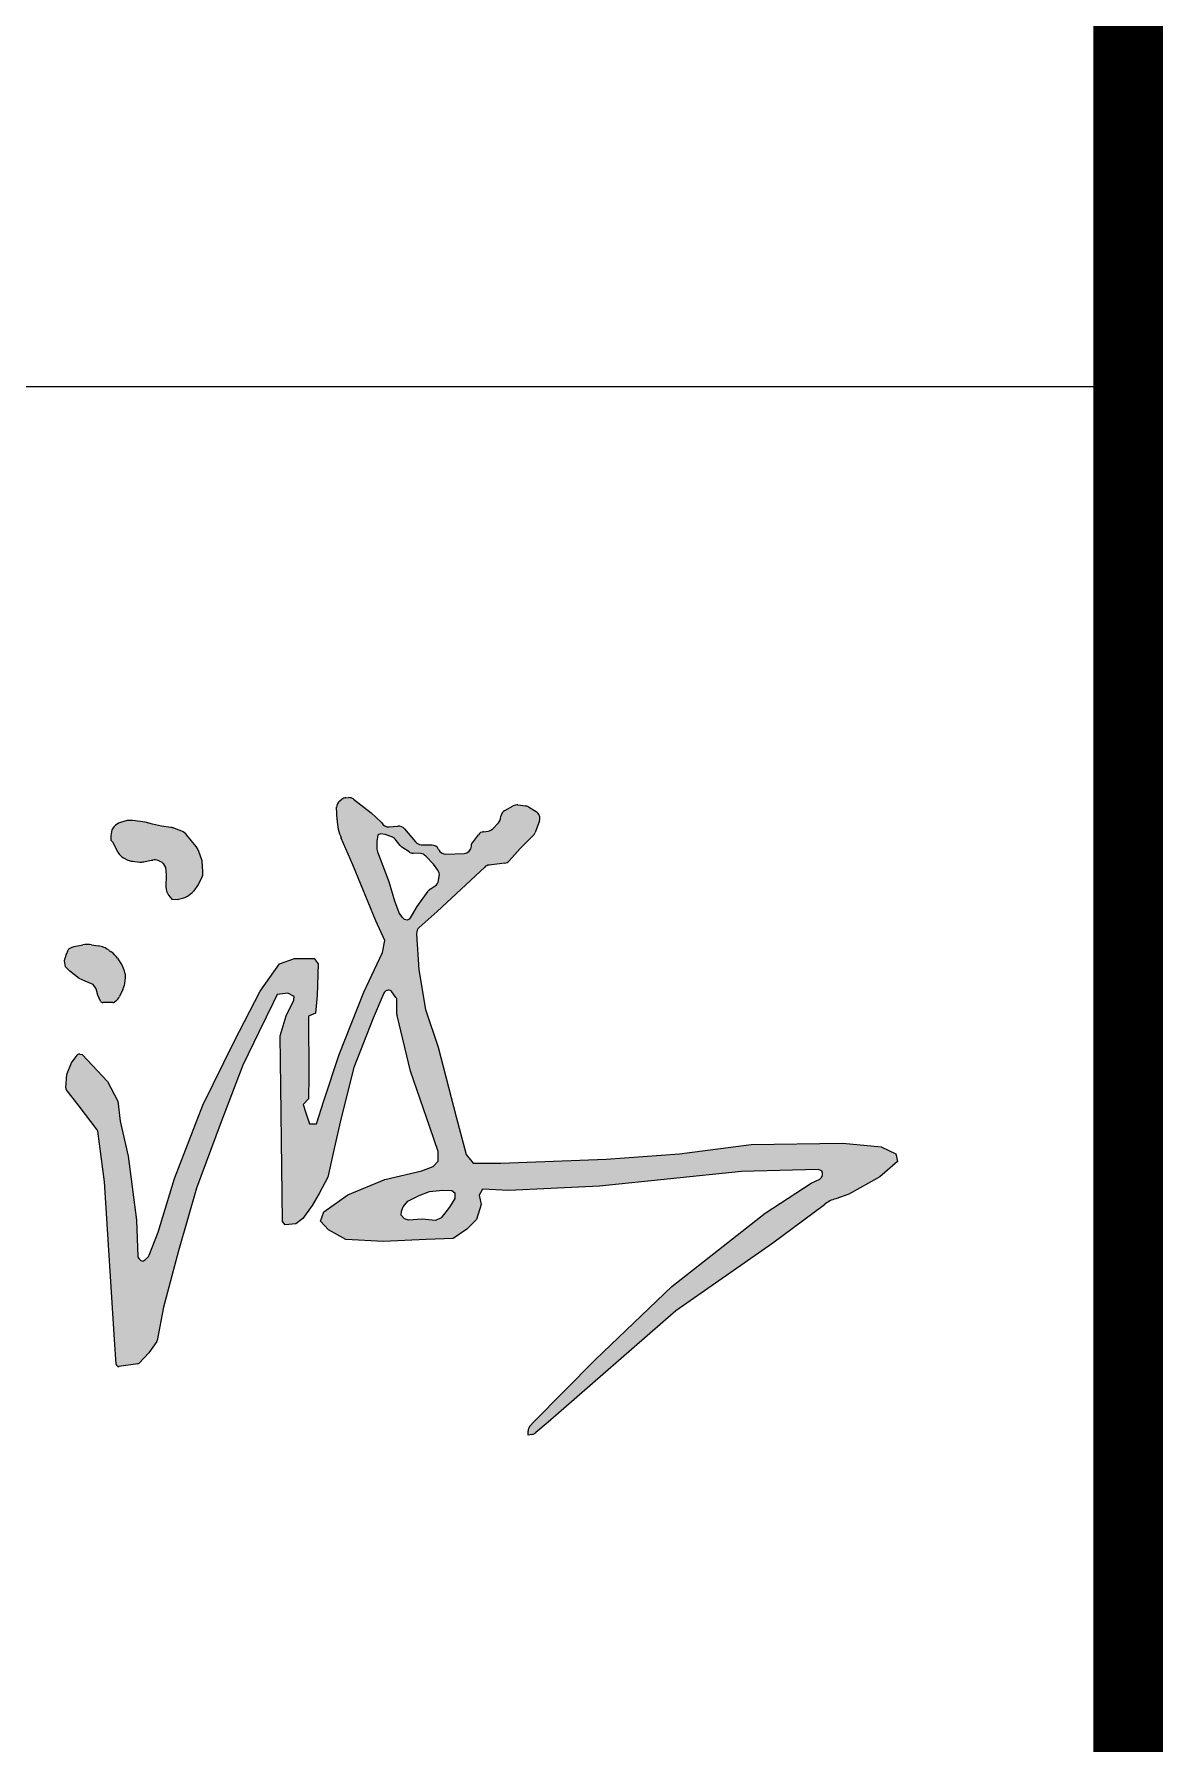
# Model space of a CAD drawing. Extents: x 185245 to 2166646, y -19957 to 815000.
# Drawn here: x 2049207 to 2050599, y 641362 to 643487 of the extents above; entities that cross this region are included whole.
import ezdxf

# ---------------------------------------------------------------- set-up
doc = ezdxf.new("R2010")
doc.units = 0
doc.header["$LTSCALE"] = 1000
doc.header["$MEASUREMENT"] = 0
for name, color, linetype in [('PUB_TITLE', 4, 'Continuous'), ('图框', 4, 'Continuous'), ('签名', 7, 'Continuous')]:
    doc.layers.add(name, color=color, linetype=linetype)

msp = doc.modelspace()

# ---------------------------------------------------------------- hatches: boundary and pattern name
at = {"layer": '签名'}
h = msp.add_hatch(color=4, dxfattribs=at)
h.paths.add_polyline_path([(2049656.2, 642289.7, -0.161092), (2049657.4, 642285.9), (2049657.4, 642268.6, 0.059171), (2049657.6, 642267.1), (2049674.3, 642198), (2049698.5, 642128.1), (2049708.6, 642097.9), (2049708.6, 642085.9), (2049702.6, 642079.2), (2049688.5, 642073.8), (2049642.2, 642063.1), (2049596.6, 642044.3), (2049566.4, 642022.8), (2049562.4, 642011.5), (2049572.4, 642000.7), (2049593.9, 641988.7), (2049640.9, 641986), (2049693.9, 641988.7), (2049727.4, 641990), (2049744.2, 642001.4), (2049756.2, 642013.5), (2049762.3, 642032.2), (2049759.6, 642043.6), (2049763.6, 642051), (2049796.5, 642049.7), (2049909.2, 642055), (2050085.8, 642073.1), (2050180.9, 642075.7), (2050185.7, 642073.8), (2050186.4, 642071.1, -0.351664), (2050183, 642063.8), (2050172.3, 642058.5), (2050114.9, 642021.2), (2049999.1, 641930.4), (2049904.4, 641839.6), (2049826.9, 641761.2), (2049823.4, 641757.6, 0.182737), (2049820.4, 641750.3), (2049820.4, 641745.4), (2049825.3, 641746.1, 0.107749), (2049830.1, 641748.7), (2049845.3, 641761.7), (2050003.9, 641899.8), (2050124.5, 641983.9), (2050188.9, 642031.9, -0.146318), (2050202.8, 642039.1), (2050218.9, 642045), (2050257.5, 642066.4), (2050279.5, 642085.5), (2050277.6, 642095.1), (2050259.4, 642103.7), (2050211.6, 642108.4), (2050097.7, 642106.5), (2050008.5, 642095.1), (2049917.6, 642088.4), (2049786.6, 642083.6), (2049752.1, 642083.6), (2049743.5, 642094.1), (2049731.1, 642141), (2049708.5, 642227.5), (2049693, 642274.7), (2049684.6, 642323.7), (2049681.8, 642368.7, -0.229187), (2049685, 642376.4), (2049707.3, 642396.4), (2049755.1, 642440.6), (2049766.5, 642451.5, -0.163206), (2049772, 642454.1), (2049791, 642456.3, 0.182466), (2049797, 642459.4), (2049810.7, 642474.7), (2049827.1, 642491.1, 0.112028), (2049829.4, 642494.6), (2049834.5, 642509, 0.355152), (2049830.4, 642520.4), (2049820.9, 642526.2, 0.105653), (2049817.1, 642527.5), (2049807.8, 642528.7, 0.158327), (2049802, 642527.6), (2049791.5, 642521.7, 0.229319), (2049786.6, 642514.9), (2049786.1, 642511.6, -0.149826), (2049783.6, 642506.6), (2049776.6, 642499.2, -0.170427), (2049770.9, 642496.3), (2049765.2, 642495.5, 0.205569), (2049758.7, 642491.7), (2049750.3, 642480), (2049750.2, 642477.5, -0.389723), (2049740.9, 642468.4), (2049718.3, 642467.7, -0.298366), (2049709.4, 642473.2), (2049709.2, 642473.5, 0.282824), (2049700.8, 642479), (2049687.6, 642479.3, -0.213806), (2049680.6, 642482.7), (2049666.8, 642499, 0.241802), (2049658.7, 642502.4), (2049647.6, 642501.5, -0.296225), (2049638.5, 642506.4), (2049637.9, 642507.5), (2049625.3, 642518.9), (2049603.6, 642535.8, 0.183189), (2049597.2, 642537.8), (2049594, 642537.6, 0.143474), (2049589, 642535.8), (2049586.3, 642533.8, 0.248651), (2049582.4, 642525.8), (2049583, 642510.4, 0.093275), (2049588.2, 642487.4), (2049602.6, 642454.2), (2049631.3, 642384.9), (2049642.6, 642360.3), (2049639.6, 642345.4), (2049616.2, 642296.1), (2049585.7, 642218.4), (2049566.5, 642161), (2049557.6, 642132.4), (2049548.6, 642132.4), (2049543.8, 642147.3), (2049540.8, 642156.3), (2049547.4, 642163.4), (2049548, 642191.5), (2049547.4, 642266.2), (2049556.4, 642269.8), (2049558.2, 642291.9), (2049559.4, 642331.4), (2049554.6, 642338), (2049530, 642338), (2049511.5, 642331.4), (2049487.6, 642297.3), (2049455.3, 642234.6), (2049416.3, 642155.4), (2049381, 642064.6), (2049360.7, 641997.7), (2049349.3, 641968.4), (2049343.7, 641962.7, -0.398668), (2049339.3, 641962.6), (2049336.6, 641965.1, -0.202683), (2049335.5, 641967.3), (2049333.8, 642012.6), (2049323.6, 642092.1), (2049313.4, 642135.9), (2049310.4, 642160.4), (2049297.9, 642184.9), (2049266.2, 642218.4), (2049263.3, 642218.9, 0.27777), (2049260.2, 642217.7), (2049252.9, 642208.4), (2049247.5, 642194.8, 0.073618), (2049247.3, 642193.9), (2049245.8, 642177.2, 0.189344), (2049246.5, 642174.9), (2049262.6, 642154.3), (2049285.4, 642124.2), (2049293.9, 642060.5), (2049306.4, 641864.5), (2049308.4, 641833.8, 0.436729), (2049312, 641830.9), (2049335.4, 641834.2, 0.16879), (2049337.2, 641835.1), (2049349.2, 641847.7), (2049358.9, 641862, 0.102966), (2049359.4, 641863.1), (2049367.3, 641904.7), (2049386.1, 641974.5), (2049408.3, 642052.4), (2049437.9, 642131.5), (2049466.1, 642205.5), (2049486.2, 642247), (2049503.7, 642282.6), (2049508.4, 642293.3), (2049521.8, 642294.6), (2049529.9, 642290.6), (2049529.2, 642285.9), (2049519.8, 642266.5), (2049512.4, 642241.7), (2049513.1, 642178.6), (2049515.1, 642010.9), (2049518.5, 642006.9), (2049531.9, 642008.2), (2049540.6, 642014.9), (2049552, 642031), (2049560.7, 642045.7), (2049571.5, 642065.9), (2049579.6, 642101.6), (2049588.3, 642139.8), (2049603.8, 642202.2), (2049627.9, 642263.8), (2049641.1, 642294.7, -0.469667), (2049650.5, 642297.5)])
h.paths.add_polyline_path([(2049670.3, 642386.1, -0.288827), (2049663.7, 642389.3), (2049661.1, 642392.8, -0.065977), (2049659.9, 642395), (2049654.3, 642409.5), (2049646.8, 642434.9, 0.044379), (2049646.2, 642436.5, -0.024291), (2049646.6, 642435.6), (2049633.2, 642470.5, -0.091237), (2049632.6, 642473.9), (2049632.5, 642482.6), (2049633.8, 642491.8), (2049637.6, 642492.9), (2049642.7, 642491.9), (2049650.9, 642489.2, -0.144533), (2049655.3, 642486.1), (2049661.5, 642478.3, 0.074132), (2049663.6, 642476.4), (2049672.5, 642470.3, 0.138918), (2049677.5, 642468.7), (2049686.7, 642468.2, -0.194331), (2049693.2, 642465.2), (2049702.9, 642455), (2049708.3, 642447.6, -0.202294), (2049710.1, 642440.3), (2049709.1, 642434.7, -0.204654), (2049705.1, 642428.4), (2049698.8, 642424.1, 0.089425), (2049696.3, 642421.7), (2049682.7, 642402.4), (2049675.6, 642390.3), (2049673.6, 642387)], flags=16)
h.paths.add_polyline_path([(2049714.5, 642050.1), (2049725.6, 642049.7), (2049729.2, 642046.5), (2049729.2, 642039.7), (2049722.8, 642029), (2049712.5, 642015.5), (2049705.3, 642012.3), (2049689, 642013.9), (2049671.9, 642012.7), (2049666.7, 642014.3), (2049662.7, 642019), (2049663.1, 642023.8), (2049665.2, 642029.4), (2049671.1, 642036.1), (2049685, 642043.3), (2049698.1, 642048.1)], flags=16)
h.paths.add_polyline_path([(2049366.9, 642456.1), (2049369.8, 642450.8), (2049370.7, 642441.9), (2049370.4, 642426.8, 0.170281), (2049373.6, 642416.8), (2049377.6, 642411.5), (2049384.5, 642411.2), (2049392.5, 642413.2, 0.103189), (2049398.3, 642416.1), (2049402.5, 642419.4, 0.062296), (2049405.3, 642422.2), (2049410.2, 642428.5), (2049414.7, 642437.2, 0.141144), (2049416.4, 642445.8), (2049415.3, 642459.3), (2049410.8, 642472.2, 0.087273), (2049408.1, 642477.1), (2049396.5, 642491.2, 0.128318), (2049390, 642496), (2049380.1, 642499.9, 0.060575), (2049376.4, 642500.9), (2049364.9, 642502.4), (2049353.7, 642504.9), (2049344.6, 642507.5), (2049329, 642509.6), (2049322.2, 642509.3), (2049313.8, 642507.1), (2049311.5, 642506.1, 0.142069), (2049304.7, 642500.4), (2049303, 642497.7), (2049301.9, 642490.5), (2049301.9, 642485), (2049304, 642482.9), (2049310.7, 642469.9, 0.158988), (2049317.8, 642463), (2049323.2, 642460.3, 0.091187), (2049328.7, 642458.7), (2049337.8, 642457.8, 0.078859), (2049342.8, 642458.1), (2049351.9, 642460), (2049353.9, 642460.3, -0.22636)], flags=17)
h.paths.add_polyline_path([(2049270.1, 642309.8), (2049279.8, 642305.6), (2049283.5, 642300.1), (2049285.8, 642292.3), (2049289.1, 642284.9, 0.295053), (2049292, 642283.1), (2049304.5, 642283.1, 0.162181), (2049306.4, 642283.7), (2049308, 642284.9, 0.119743), (2049312.8, 642290.7), (2049316.9, 642299.2, 0.078472), (2049318.4, 642304), (2049319.7, 642313.7), (2049319.6, 642318.8, 0.110904), (2049314.5, 642331.8), (2049310.1, 642338.2, 0.087686), (2049302.4, 642346.2), (2049299.9, 642348, 0.119431), (2049286, 642353.7), (2049278, 642354.9, 0.087256), (2049266.9, 642354.7), (2049256.3, 642352.6), (2049254, 642352.1), (2049249.8, 642349.8), (2049248.1, 642346.6, 0.064845), (2049245.2, 642338.9), (2049244.3, 642335.1), (2049245.7, 642327.7), (2049250.8, 642322.2), (2049262.7, 642313)])

# ---------------------------------------------------------------- linework, layer by layer
at = {"layer": 'PUB_TITLE', "const_width": 150, "elevation": 0}
msp.add_lwpolyline([(1966748, 599462.7), (2050598, 599462.7), (2050598, 659462.7), (1966748, 659462.7)], close=True, dxfattribs=at)
at = {"layer": '图框', "color": 0}
msp.add_line((2041584.2, 643048.8, 0), (2050598, 643048.8, 0), dxfattribs=at)
at = {"layer": '图框', "color": 0, "const_width": 75, "elevation": 0}
msp.add_lwpolyline([(2041584.2, 646335.6), (2050598, 646335.6), (2050598, 631096.8), (2041584.2, 631096.8)], close=True, dxfattribs=at)
at = {"layer": '签名', "color": 4}
for p, q in [((2049586.3, 642533.8, -1593.4), (2049589, 642535.8, -1593.4)), ((2049594, 642537.6, -1593.4), (2049597.2, 642537.8, -1593.4)), ((2049603.6, 642535.8, -1593.4), (2049625.3, 642518.9, -1593.4)), ((2049791.5, 642521.7, -1593.4), (2049802, 642527.6, -1593.4)), ((2049807.8, 642528.7, -1593.4), (2049817.1, 642527.5, -1593.4)), ((2049820.9, 642526.2, -1593.4), (2049830.4, 642520.4, -1593.4)), ((2049313.8, 642507.1, -1593.4), (2049311.5, 642506.1, -1593.4)), ((2049322.2, 642509.3, -1593.4), (2049313.8, 642507.1, -1593.4)), ((2049329, 642509.6, -1593.4), (2049322.2, 642509.3, -1593.4)), ((2049344.6, 642507.5, -1593.4), (2049329, 642509.6, -1593.4)), ((2049353.7, 642504.9, -1593.4), (2049344.6, 642507.5, -1593.4)), ((2049364.9, 642502.4, -1593.4), (2049353.7, 642504.9, -1593.4)), ((2049583, 642510.4, -1593.4), (2049582.4, 642525.8, -1593.4)), ((2049625.3, 642518.9, -1593.4), (2049637.9, 642507.5, -1593.4)), ((2049637.9, 642507.5, -1593.4), (2049638.5, 642506.4, -1593.4)), ((2049776.6, 642499.2, -1593.4), (2049783.6, 642506.6, -1593.4)), ((2049786.1, 642511.6, -1593.4), (2049786.6, 642514.9, -1593.4)), ((2049834.5, 642509, -1593.4), (2049829.4, 642494.6, -1593.4)), ((2049303, 642497.7, -1593.4), (2049301.9, 642490.5, -1593.4)), ((2049301.9, 642490.5, -1593.4), (2049301.9, 642485, -1593.4)), ((2049301.9, 642485, -1593.4), (2049304, 642482.9, -1593.4)), ((2049304.7, 642500.4, -1593.4), (2049303, 642497.7, -1593.4)), ((2049376.4, 642500.9, -1593.4), (2049364.9, 642502.4, -1593.4)), ((2049390, 642496, -1593.4), (2049380.1, 642499.9, -1593.4)), ((2049408.1, 642477.1, -1593.4), (2049396.5, 642491.2, -1593.4)), ((2049602.6, 642454.2, -1593.4), (2049588.2, 642487.4, -1593.4)), ((2049633.8, 642491.8, -1593.4), (2049632.6, 642483.3, -1593.4)), ((2049637.6, 642492.9, -1593.4), (2049633.8, 642491.8, -1593.4)), ((2049642.7, 642491.9, -1593.4), (2049637.6, 642492.9, -1593.4)), ((2049650.9, 642489.2, -1593.4), (2049642.7, 642491.9, -1593.4)), ((2049647.6, 642501.5, -1593.4), (2049658.7, 642502.4, -1593.4)), ((2049661.5, 642478.3, -1593.4), (2049655.3, 642486.1, -1593.4)), ((2049666.8, 642499, -1593.4), (2049680.6, 642482.7, -1593.4)), ((2049750.3, 642480, -1593.4), (2049758.7, 642491.7, -1593.4)), ((2049765.2, 642495.5, -1593.4), (2049770.9, 642496.3, -1593.4)), ((2049827.1, 642491.1, -1593.4), (2049810.7, 642474.7, -1593.4)), ((2049304, 642482.9, -1593.4), (2049310.7, 642469.9, -1593.4)), ((2049317.8, 642463, -1593.4), (2049323.2, 642460.3, -1593.4)), ((2049415.3, 642459.3, -1593.4), (2049410.8, 642472.2, -1593.4)), ((2049632.5, 642481.9, -1593.4), (2049632.6, 642473.9, -1593.4)), ((2049633.2, 642470.5, -1593.4), (2049646.6, 642435.6, -1593.4)), ((2049672.5, 642470.3, -1593.4), (2049663.6, 642476.4, -1593.4)), ((2049686.7, 642468.2, -1593.4), (2049677.5, 642468.7, -1593.4)), ((2049687.6, 642479.3, -1593.4), (2049700.8, 642479, -1593.4)), ((2049702.9, 642455, -1593.4), (2049693.2, 642465.2, -1593.4)), ((2049709.2, 642473.5, -1593.4), (2049709.4, 642473.2, -1593.4)), ((2049718.3, 642467.7, -1593.4), (2049740.9, 642468.4, -1593.4)), ((2049750.2, 642477.5, -1593.4), (2049750.3, 642480, -1593.4)), ((2049810.7, 642474.7, -1593.4), (2049797, 642459.4, -1593.4)), ((2049328.7, 642458.7, -1593.4), (2049337.8, 642457.8, -1593.4)), ((2049342.8, 642458.1, -1593.4), (2049351.9, 642460, -1593.4)), ((2049351.9, 642460, -1593.4), (2049353.9, 642460.3, -1593.4)), ((2049366.9, 642456.1, -1593.4), (2049369.8, 642450.8, -1593.4)), ((2049369.8, 642450.8, -1593.4), (2049370.7, 642441.9, -1593.4)), ((2049370.7, 642441.9, -1593.4), (2049370.4, 642426.8, -1593.4)), ((2049416.4, 642445.8, -1593.4), (2049415.3, 642459.3, -1593.4)), ((2049631.3, 642384.9, -1593.4), (2049602.6, 642454.2, -1593.4)), ((2049708.3, 642447.6, -1593.4), (2049702.9, 642455, -1593.4)), ((2049766.5, 642451.5, -1593.4), (2049755.1, 642440.6, -1593.4)), ((2049791, 642456.3, -1593.4), (2049772, 642454.1, -1593.4)), ((2049405.3, 642422.2, -1593.4), (2049410.2, 642428.5, -1593.4)), ((2049410.2, 642428.5, -1593.4), (2049414.7, 642437.2, -1593.4)), ((2049646.8, 642434.9, -1593.4), (2049654.3, 642409.5, -1593.4)), ((2049682.7, 642402.4, -1593.4), (2049696.3, 642421.7, -1593.4)), ((2049698.8, 642424.1, -1593.4), (2049705.1, 642428.4, -1593.4)), ((2049755.1, 642440.6, -1593.4), (2049707.3, 642396.4, -1593.4)), ((2049709.1, 642434.7, -1593.4), (2049710.1, 642440.3, -1593.4)), ((2049373.6, 642416.8, -1593.4), (2049377.6, 642411.5, -1593.4)), ((2049377.6, 642411.5, -1593.4), (2049384.5, 642411.2, -1593.4)), ((2049384.5, 642411.2, -1593.4), (2049392.5, 642413.2, -1593.4)), ((2049398.3, 642416.1, -1593.4), (2049402.5, 642419.4, -1593.4)), ((2049654.3, 642409.5, -1593.4), (2049659.9, 642395, -1593.4)), ((2049675.6, 642390.3, -1593.4), (2049682.7, 642402.4, -1593.4)), ((2049642.6, 642360.3, -1593.4), (2049631.3, 642384.9, -1593.4)), ((2049661.1, 642392.8, -1593.4), (2049663.7, 642389.3, -1593.4)), ((2049670.3, 642386.1, -1593.4), (2049673.6, 642387, -1593.4)), ((2049673.6, 642387, -1593.4), (2049675.6, 642390.3, -1593.4)), ((2049707.3, 642396.4, -1593.4), (2049685, 642376.4, -1593.4)), ((2049639.6, 642345.4, -1593.4), (2049642.6, 642360.3, -1593.4)), ((2049681.8, 642368.7, -1593.4), (2049684.6, 642323.7, -1593.4)), ((2049244.3, 642335.1, -1593.4), (2049245.2, 642338.9, -1593.4)), ((2049245.7, 642327.7, -1593.4), (2049244.3, 642335.1, -1593.4)), ((2049248.1, 642346.6, -1593.4), (2049249.8, 642349.8, -1593.4)), ((2049249.8, 642349.8, -1593.4), (2049254, 642352.1, -1593.4)), ((2049254, 642352.1, -1593.4), (2049256.3, 642352.6, -1593.4)), ((2049256.3, 642352.6, -1593.4), (2049266.9, 642354.7, -1593.4)), ((2049278, 642354.9, -1593.4), (2049286, 642353.7, -1593.4)), ((2049299.9, 642348, -1593.4), (2049302.4, 642346.2, -1593.4)), ((2049310.1, 642338.2, -1593.4), (2049314.5, 642331.8, -1593.4)), ((2049511.5, 642331.4, -1593.4), (2049530, 642338, -1593.4)), ((2049530, 642338, -1593.4), (2049554.6, 642338, -1593.4)), ((2049554.6, 642338, -1593.4), (2049559.4, 642331.4, -1593.4)), ((2049616.2, 642296.1, -1593.4), (2049639.6, 642345.4, -1593.4)), ((2049250.8, 642322.2, -1593.4), (2049245.7, 642327.7, -1593.4)), ((2049262.7, 642313, -1593.4), (2049250.8, 642322.2, -1593.4)), ((2049319.7, 642313.7, -1593.4), (2049318.4, 642304, -1593.4)), ((2049319.6, 642318.8, -1593.4), (2049319.7, 642313.7, -1593.4)), ((2049487.6, 642297.3, -1593.4), (2049511.5, 642331.4, -1593.4)), ((2049559.4, 642331.4, -1593.4), (2049558.2, 642291.9, -1593.4)), ((2049684.6, 642323.7, -1593.4), (2049693, 642274.7, -1593.4)), ((2049270.1, 642309.8, -1593.4), (2049262.7, 642313, -1593.4)), ((2049279.8, 642305.6, -1593.4), (2049270.1, 642309.8, -1593.4)), ((2049283.5, 642300.1, -1593.4), (2049279.8, 642305.6, -1593.4)), ((2049285.8, 642292.3, -1593.4), (2049283.5, 642300.1, -1593.4)), ((2049289.1, 642284.9, -1593.4), (2049285.8, 642292.3, -1593.4)), ((2049316.9, 642299.2, -1593.4), (2049312.8, 642290.7, -1593.4)), ((2049455.3, 642234.6, -1593.4), (2049487.6, 642297.3, -1593.4)), ((2049508.4, 642293.3, -1593.4), (2049503.7, 642282.6, -1593.4)), ((2049521.8, 642294.6, -1593.4), (2049508.4, 642293.3, -1593.4)), ((2049529.9, 642290.6, -1593.4), (2049521.8, 642294.6, -1593.4)), ((2049585.7, 642218.4, -1593.4), (2049616.2, 642296.1, -1593.4)), ((2049641.1, 642294.7, -1593.4), (2049627.9, 642263.8, -1593.4)), ((2049651.2, 642296.6, -1593.4), (2049650.3, 642297.6, -1593.4)), ((2049656.2, 642289.6, -1593.4), (2049651.2, 642296.6, -1593.4)), ((2049304.5, 642283.1, -1593.4), (2049292, 642283.1, -1593.4)), ((2049308, 642284.9, -1593.4), (2049306.4, 642283.7, -1593.4)), ((2049503.7, 642282.6, -1593.4), (2049486.2, 642247, -1593.4)), ((2049519.8, 642266.5, -1593.4), (2049529.2, 642285.9, -1593.4)), ((2049529.2, 642285.9, -1593.4), (2049529.9, 642290.6, -1593.4)), ((2049558.2, 642291.9, -1593.4), (2049556.4, 642269.8, -1593.4)), ((2049657.4, 642268.6, -1593.4), (2049657.4, 642285.9, -1593.4)), ((2049693, 642274.7, -1593.4), (2049708.5, 642227.5, -1593.4)), ((2049512.4, 642241.7, -1593.4), (2049519.8, 642266.5, -1593.4)), ((2049556.4, 642269.8, -1593.4), (2049547.4, 642266.2, -1593.4)), ((2049547.4, 642266.2, -1593.4), (2049548, 642191.5, -1593.4)), ((2049627.9, 642263.8, -1593.4), (2049603.8, 642202.2, -1593.4)), ((2049674.3, 642198, -1593.4), (2049657.6, 642267.1, -1593.4)), ((2049416.3, 642155.4, -1593.4), (2049455.3, 642234.6, -1593.4)), ((2049486.2, 642247, -1593.4), (2049466.1, 642205.5, -1593.4)), ((2049513.1, 642178.6, -1593.4), (2049512.4, 642241.7, -1593.4)), ((2049247.5, 642194.8, -1593.4), (2049252.9, 642208.4, -1593.4)), ((2049252.9, 642208.4, -1593.4), (2049260.2, 642217.7, -1593.4)), ((2049263.3, 642218.9, -1593.4), (2049266.2, 642218.4, -1593.4)), ((2049266.2, 642218.4, -1593.4), (2049297.9, 642184.9, -1593.4)), ((2049566.5, 642161, -1593.4), (2049585.7, 642218.4, -1593.4)), ((2049708.5, 642227.5, -1593.4), (2049731.1, 642141, -1593.4)), ((2049245.8, 642177.2, -1593.4), (2049247.3, 642193.9, -1593.4)), ((2049466.1, 642205.5, -1593.4), (2049437.9, 642131.5, -1593.4)), ((2049548, 642191.5, -1593.4), (2049547.4, 642163.4, -1593.4)), ((2049603.8, 642202.2, -1593.4), (2049588.3, 642139.8, -1593.4)), ((2049698.5, 642128.1, -1593.4), (2049674.3, 642198, -1593.4)), ((2049262.6, 642154.3, -1593.4), (2049246.5, 642174.9, -1593.4)), ((2049297.9, 642184.9, -1593.4), (2049310.4, 642160.4, -1593.4)), ((2049515.1, 642010.9, -1593.4), (2049513.1, 642178.6, -1593.4)), ((2049284.9, 642124.9, -1593.4), (2049262.6, 642154.3, -1593.4)), ((2049310.4, 642160.4, -1593.4), (2049313.4, 642135.9, -1593.4)), ((2049381, 642064.6, -1593.4), (2049416.3, 642155.4, -1593.4)), ((2049547.4, 642163.4, -1593.4), (2049540.8, 642156.3, -1593.4)), ((2049540.8, 642156.3, -1593.4), (2049543.8, 642147.3, -1593.4)), ((2049543.8, 642147.3, -1593.4), (2049548.6, 642132.4, -1593.4)), ((2049557.6, 642132.4, -1593.4), (2049566.5, 642161, -1593.4)), ((2049293.9, 642060.5, -1593.4), (2049285.6, 642123.4, -1593.4)), ((2049313.4, 642135.9, -1593.4), (2049323.6, 642092.1, -1593.4)), ((2049437.9, 642131.5, -1593.4), (2049408.3, 642052.4, -1593.4)), ((2049548.6, 642132.4, -1593.4), (2049557.6, 642132.4, -1593.4)), ((2049588.3, 642139.8, -1593.4), (2049579.6, 642101.6, -1593.4)), ((2049708.6, 642097.9, -1593.4), (2049698.5, 642128.1, -1593.4)), ((2049731.1, 642141, -1593.4), (2049743.5, 642094.1, -1593.4)), ((2049579.6, 642101.6, -1593.4), (2049571.5, 642065.9, -1593.4)), ((2050008.5, 642095.1, -1593.4), (2050097.7, 642106.5, -1593.4)), ((2050097.7, 642106.5, -1593.4), (2050211.6, 642108.4, -1593.4)), ((2050211.6, 642108.4, -1593.4), (2050259.4, 642103.7, -1593.4)), ((2050259.4, 642103.7, -1593.4), (2050277.6, 642095.1, -1593.4)), ((2049323.6, 642092.1, -1593.4), (2049333.8, 642012.6, -1593.4)), ((2049702.6, 642079.2, -1593.4), (2049708.6, 642085.9, -1593.4)), ((2049708.6, 642085.9, -1593.4), (2049708.6, 642097.9, -1593.4)), ((2049743.5, 642094.1, -1593.4), (2049752.1, 642083.6, -1593.4)), ((2049752.1, 642083.6, -1593.4), (2049786.6, 642083.6, -1593.4)), ((2049786.6, 642083.6, -1593.4), (2049917.6, 642088.4, -1593.4)), ((2049917.6, 642088.4, -1593.4), (2050008.5, 642095.1, -1593.4)), ((2050279.5, 642085.5, -1593.4), (2050257.5, 642066.4, -1593.4)), ((2050277.6, 642095.1, -1593.4), (2050279.5, 642085.5, -1593.4)), ((2049306.4, 641864.5, -1593.4), (2049293.9, 642060.5, -1593.4)), ((2049360.7, 641997.7, -1593.4), (2049381, 642064.6, -1593.4)), ((2049571.5, 642065.9, -1593.4), (2049560.7, 642045.7, -1593.4)), ((2049596.6, 642044.3, -1593.4), (2049642.2, 642063.1, -1593.4)), ((2049642.2, 642063.1, -1593.4), (2049688.5, 642073.8, -1593.4)), ((2049688.5, 642073.8, -1593.4), (2049702.6, 642079.2, -1593.4)), ((2050085.8, 642073.1, -1593.4), (2049909.2, 642055, -1593.4)), ((2050180.9, 642075.7, -1593.4), (2050085.8, 642073.1, -1593.4)), ((2050114.9, 642021.2, -1593.4), (2050172.3, 642058.5, -1593.4)), ((2050172.3, 642058.5, -1593.4), (2050183, 642063.8, -1593.4)), ((2050185.7, 642073.8, -1593.4), (2050180.9, 642075.7, -1593.4)), ((2050186.4, 642071.1, -1593.4), (2050185.7, 642073.8, -1593.4)), ((2050257.5, 642066.4, -1593.4), (2050218.9, 642045, -1593.4)), ((2049408.3, 642052.4, -1593.4), (2049386.1, 641974.5, -1593.4)), ((2049560.7, 642045.7, -1593.4), (2049552, 642031, -1593.4)), ((2049566.4, 642022.8, -1593.4), (2049596.6, 642044.3, -1593.4)), ((2049671.1, 642036.1, -1593.4), (2049685, 642043.3, -1593.4)), ((2049685, 642043.3, -1593.4), (2049698.1, 642048.1, -1593.4)), ((2049698.1, 642048.1, -1593.4), (2049714.5, 642050.1, -1593.4)), ((2049714.5, 642050.1, -1593.4), (2049725.6, 642049.7, -1593.4)), ((2049729.2, 642039.7, -1593.4), (2049722.8, 642029, -1593.4)), ((2049725.6, 642049.7, -1593.4), (2049729.2, 642046.5, -1593.4)), ((2049729.2, 642046.5, -1593.4), (2049729.2, 642039.7, -1593.4)), ((2049763.6, 642051, -1593.4), (2049759.6, 642043.6, -1593.4)), ((2049759.6, 642043.6, -1593.4), (2049762.3, 642032.2, -1593.4)), ((2049796.5, 642049.7, -1593.4), (2049763.6, 642051, -1593.4)), ((2049909.2, 642055, -1593.4), (2049796.5, 642049.7, -1593.4)), ((2050218.9, 642045, -1593.4), (2050202.8, 642039.1, -1593.4)), ((2049552, 642031, -1593.4), (2049540.6, 642014.9, -1593.4)), ((2049562.4, 642011.5, -1593.4), (2049566.4, 642022.8, -1593.4)), ((2049662.7, 642019, -1593.4), (2049663.1, 642023.8, -1593.4)), ((2049666.7, 642014.3, -1593.4), (2049662.7, 642019, -1593.4)), ((2049663.1, 642023.8, -1593.4), (2049665.2, 642029.4, -1593.4)), ((2049665.2, 642029.4, -1593.4), (2049671.1, 642036.1, -1593.4)), ((2049722.8, 642029, -1593.4), (2049712.5, 642015.5, -1593.4)), ((2049762.3, 642032.2, -1593.4), (2049756.2, 642013.5, -1593.4)), ((2049999.1, 641930.4, -1593.4), (2050114.9, 642021.2, -1593.4)), ((2050188.9, 642031.9, -1593.4), (2050124.5, 641983.9, -1593.4)), ((2049333.8, 642012.6, -1593.4), (2049335.5, 641967.3, -1593.4)), ((2049349.6, 641969, -1593.4), (2049360.7, 641997.7, -1593.4)), ((2049518.5, 642006.9, -1593.4), (2049515.1, 642010.9, -1593.4)), ((2049531.9, 642008.2, -1593.4), (2049518.5, 642006.9, -1593.4)), ((2049540.6, 642014.9, -1593.4), (2049531.9, 642008.2, -1593.4)), ((2049572.4, 642000.7, -1593.4), (2049562.4, 642011.5, -1593.4)), ((2049593.9, 641988.7, -1593.4), (2049572.4, 642000.7, -1593.4)), ((2049671.9, 642012.7, -1593.4), (2049666.7, 642014.3, -1593.4)), ((2049689, 642013.9, -1593.4), (2049671.9, 642012.7, -1593.4)), ((2049705.3, 642012.3, -1593.4), (2049689, 642013.9, -1593.4)), ((2049712.5, 642015.5, -1593.4), (2049705.3, 642012.3, -1593.4)), ((2049744.2, 642001.4, -1593.4), (2049727.4, 641990, -1593.4)), ((2049756.2, 642013.5, -1593.4), (2049744.2, 642001.4, -1593.4)), ((2049386.1, 641974.5, -1593.4), (2049367.3, 641904.7, -1593.4)), ((2049640.9, 641986, -1593.4), (2049593.9, 641988.7, -1593.4)), ((2049693.9, 641988.7, -1593.4), (2049640.9, 641986, -1593.4)), ((2049727.4, 641990, -1593.4), (2049693.9, 641988.7, -1593.4)), ((2050124.5, 641983.9, -1593.4), (2050003.9, 641899.8, -1593.4)), ((2049336.6, 641965.1, -1593.4), (2049339.3, 641962.6, -1593.4)), ((2049343.7, 641962.7, -1593.4), (2049348.9, 641967.9, -1593.4)), ((2049904.4, 641839.6, -1593.4), (2049999.1, 641930.4, -1593.4)), ((2049367.3, 641904.7, -1593.4), (2049359.4, 641863.1, -1593.4)), ((2050003.9, 641899.8, -1593.4), (2049845.3, 641761.7, -1593.4)), ((2049308.4, 641833.8, -1593.4), (2049306.4, 641864.5, -1593.4)), ((2049349.2, 641847.7, -1593.4), (2049337.2, 641835.1, -1593.4)), ((2049358.9, 641862, -1593.4), (2049349.2, 641847.7, -1593.4)), ((2049335.4, 641834.2, -1593.4), (2049312, 641830.9, -1593.4)), ((2049826.9, 641761.2, -1593.4), (2049904.4, 641839.6, -1593.4)), ((2049823.4, 641757.6, -1593.4), (2049826.9, 641761.2, -1593.4)), ((2049845.3, 641761.7, -1593.4), (2049830.1, 641748.7, -1593.4)), ((2049820.4, 641745.4, -1593.4), (2049820.4, 641750.3, -1593.4)), ((2049825.3, 641746.1, -1593.4), (2049820.4, 641745.4, -1593.4))]:
    msp.add_line(p, q, dxfattribs=at)
for centre, radius, start, end in [((2049592, 642526.1, -1593.4), 9.56, 126.2324, 182.0863), ((2049594.6, 642528.1, -1593.4), 9.56, 93.5735, 126.2324), ((2049597.8, 642528.3, -1593.4), 9.56, 52.0502, 93.5735), ((2049806.6, 642519.2, -1593.4), 9.56, 82.8805, 118.8676), ((2049815.9, 642518, -1593.4), 9.56, 58.7562, 82.8805), ((2049318, 642491.5, -1593.4), 15.9, 113.9458, 146.2892), ((2049646.7, 642512.7, -1593.4), 63.7, 182.0863, 203.4016), ((2049646.9, 642511, -1593.4), 9.56, 208.6294, 274.6318), ((2049776.7, 642513.2, -1593.4), 9.56, 316.4464, 350.5304), ((2049796.1, 642513.4, -1593.4), 9.56, 118.8676, 170.5304), ((2049825.5, 642512.2, -1593.4), 9.56, 340.5459, 58.7562), ((2049374.3, 642485.1, -1593.4), 15.9, 68.4441, 82.3099), ((2049384.2, 642481.2, -1593.4), 15.9, 39.1957, 68.4441), ((2049647.9, 642480.1, -1593.4), 9.56, 38.6817, 71.5785), ((2049659.5, 642492.8, -1593.4), 9.56, 40.2585, 94.6318), ((2049766.4, 642486.1, -1593.4), 9.56, 97.7592, 144.2248), ((2049769.6, 642505.8, -1593.4), 9.56, 277.7592, 316.4464), ((2049820.4, 642497.8, -1593.4), 9.56, 314.9775, 340.5459), ((2049324.9, 642477.2, -1593.4), 15.9, 207.3179, 243.4529), ((2049395.7, 642467, -1593.4), 15.9, 19.2447, 39.1957), ((2049642.1, 642482, -1593.4), 9.56, 171.8636, 180.1478), ((2049642.1, 642474, -1593.4), 9.56, 180.1478, 200.9999), ((2049669, 642484.3, -1593.4), 9.56, 218.6817, 235.6406), ((2049677.9, 642478.2, -1593.4), 9.56, 235.6406, 267.2758), ((2049687.9, 642488.9, -1593.4), 9.56, 220.2585, 268.5324), ((2049686.3, 642458.7, -1593.4), 9.56, 43.2867, 87.2758), ((2049700.5, 642469.4, -1593.4), 9.56, 25.3636, 88.5324), ((2049718, 642477.2, -1593.4), 9.56, 205.3636, 271.8169), ((2049740.6, 642478, -1593.4), 9.56, 271.8169, 356.9849), ((2049330.3, 642474.5, -1593.4), 15.9, 243.4529, 264.2939), ((2049339.4, 642473.6, -1593.4), 15.9, 264.2939, 282.3297), ((2049356, 642444.5, -1593.4), 15.9, 46.5706, 97.5887), ((2049400.5, 642444.5, -1593.4), 15.9, 332.6318, 4.7674), ((2049700.6, 642441.9, -1593.4), 9.56, 350.5303, 36.2753), ((2049773.1, 642444.6, -1593.4), 9.56, 96.6274, 133.7045), ((2049789.9, 642465.8, -1593.4), 9.56, 276.6274, 317.9904), ((2049386.3, 642426.4, -1593.4), 15.9, 178.6017, 217.2565), ((2049392.7, 642431.9, -1593.4), 15.9, 308.0252, 322.284), ((2049637.7, 642432.2, -1593.4), 9.56, 16.4017, 20.9999), ((2049704.1, 642416.2, -1593.4), 9.56, 124.266, 144.7064), ((2049699.7, 642436.3, -1593.4), 9.56, 304.266, 350.5303), ((2049388.5, 642428.7, -1593.4), 15.9, 284.4594, 308.0252), ((2049668.8, 642398.4, -1593.4), 9.56, 201.1764, 216.2753), ((2049669.6, 642393, -1593.4), 6.9, 211.9977, 276.4383), ((2049691.4, 642369.3, -1593.4), 9.56, 131.8555, 183.4896), ((2049276.2, 642331.6, -1593.4), 31.9, 151.9088, 166.7495), ((2049273.2, 642323.4, -1593.4), 31.9, 81.3541, 101.3013), ((2049281.2, 642322.2, -1593.4), 31.9, 54.1116, 81.3541), ((2049283.7, 642320.4, -1593.4), 31.9, 34.0668, 54.1116), ((2049288.1, 642313.9, -1593.4), 31.9, 8.7529, 34.0668), ((2049302.6, 642306.2, -1593.4), 15.9, 334.1614, 352.109), ((2049647, 642292.2, -1593.4), 6.37, 59.0561, 156.7851), ((2049292, 642286.2, -1593.4), 3.19, 204.2445, 270), ((2049304.5, 642286.2, -1593.4), 3.19, 270, 306.8483), ((2049298.5, 642297.6, -1593.4), 15.9, 306.8483, 334.1614), ((2049651.1, 642285.9, -1593.4), 6.37, 0, 35.5589), ((2049663.8, 642268.6, -1593.4), 6.37, 180, 193.5452), ((2049262.7, 642215.8, -1593.4), 3.19, 80.0085, 142.1032), ((2049250.5, 642193.7, -1593.4), 3.19, 158.1684, 175.0099), ((2049249, 642176.9, -1593.4), 3.19, 175.0099, 217.8968), ((2049282.4, 642123, -1593.4), 3.19, 7.5297, 37.2565), ((2050180.2, 642069.5, -1593.4), 6.37, 296.5471, 14.0468), ((2050207.9, 642012.3, -1593.4), 27.3, 100.7212, 134.0184), ((2049338.7, 641967.5, -1593.4), 3.19, 182.2043, 228.0351), ((2049341.4, 641965, -1593.4), 3.19, 228.0351, 314.9775), ((2049346.6, 641970.2, -1593.4), 3.19, 314.9775, 338.7908), ((2049356.3, 641863.7, -1593.4), 3.19, 325.6922, 349.2074), ((2049311.6, 641834, -1593.4), 3.19, 183.7547, 278.1238), ((2049334.9, 641837.3, -1593.4), 3.19, 278.1238, 316.4464), ((2049831.6, 641750.1, -1593.4), 11.1, 137.3847, 178.8078), ((2049821.8, 641758.4, -1593.4), 12.7, 285.8705, 310.4699)]:
    msp.add_arc(centre, radius, start, end, dxfattribs=at)

doc.saveas('drawing.dxf')
